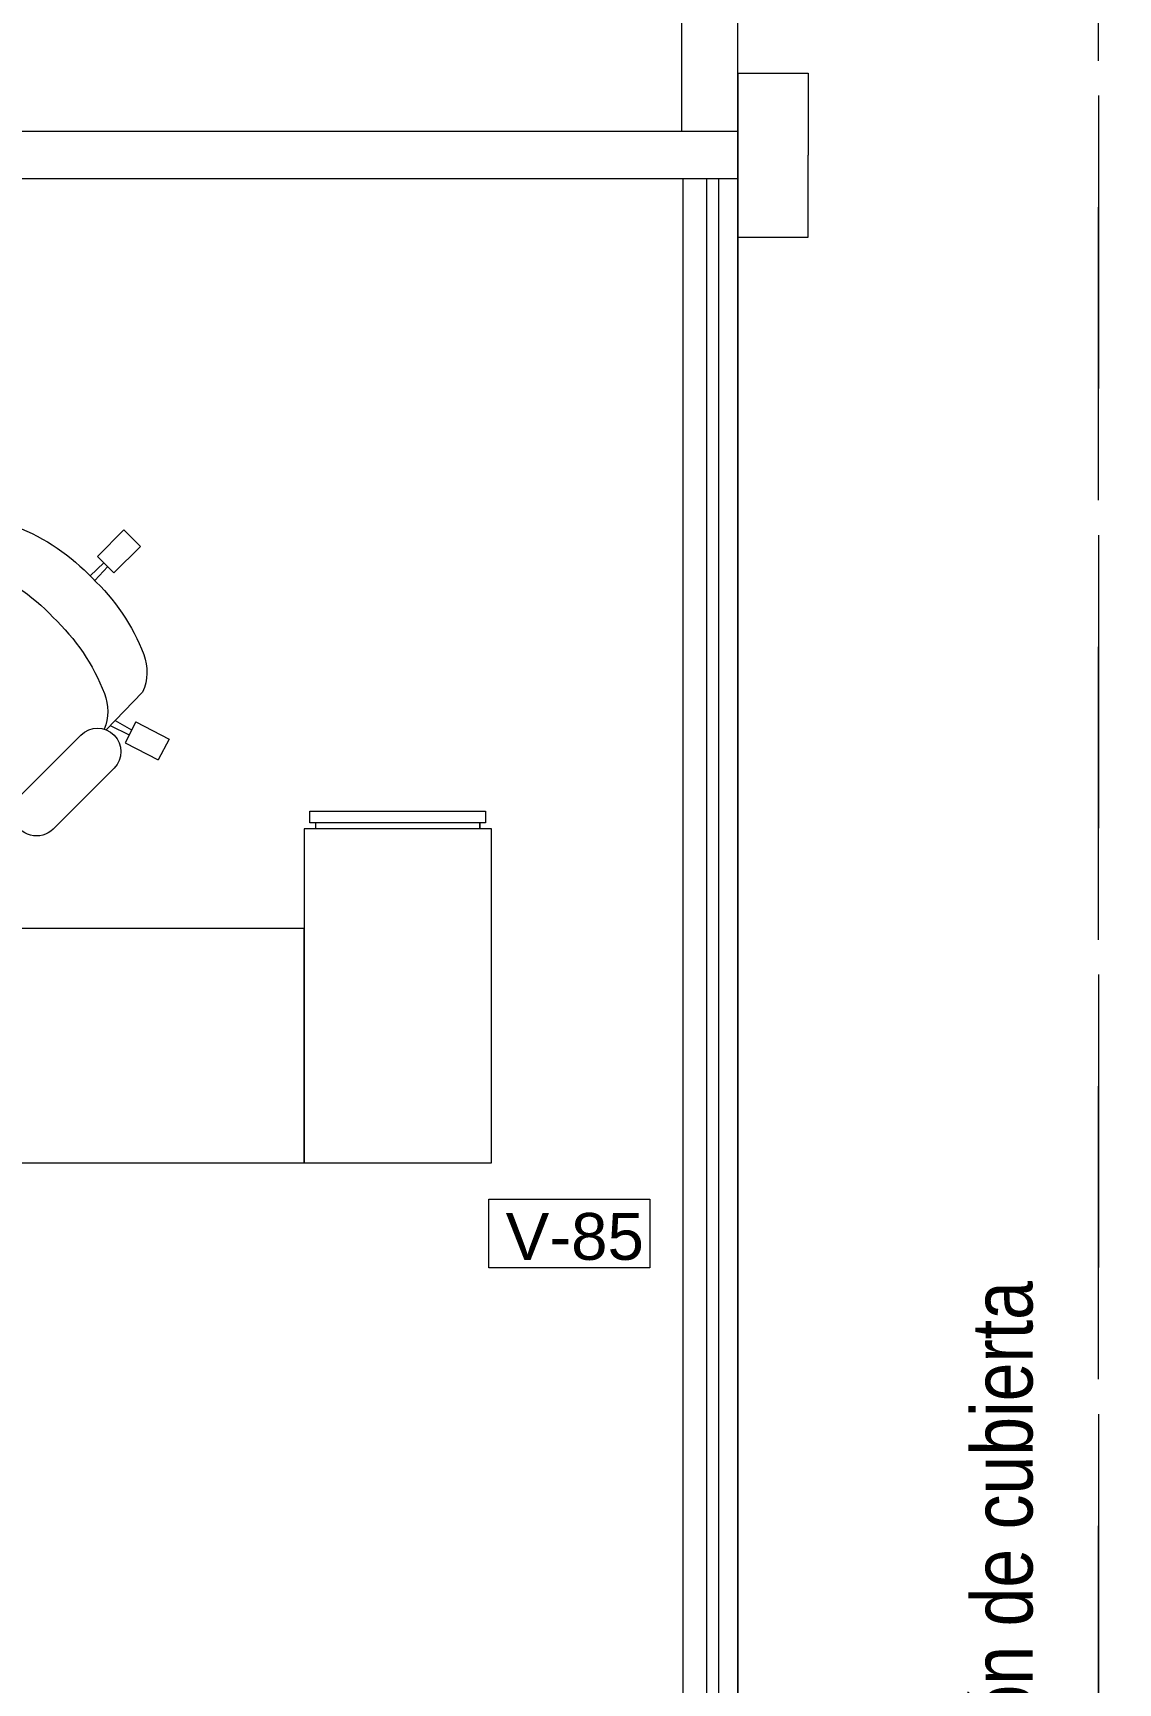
# Model space of a CAD drawing. Header units: inches. Extents: x 140 to 978, y -82 to 38.
# Drawn here: x 884.352 to 886.668, y -5.535 to -2.015 of the extents above; entities that cross this region are included whole.
import ezdxf

# ---------------------------------------------------------------- set-up
doc = ezdxf.new("R2010")
doc.units = ezdxf.units.IN
doc.header["$MEASUREMENT"] = 0
doc.linetypes.add('DASHED2', pattern=[0.375, 0.25, -0.125])
doc.layers.get('0').update_dxf_attribs({"lineweight": 0})
for name, color, linetype, lineweight in [('UNSAAC-COTA', 48, 'Continuous', 0), ('UNSAAC-FACHADA(2DO PLANO)', 7, 'Continuous', 30), ('UNSAAC-LINEA 0.00', 251, 'Continuous', 0), ('UNSAAC-LLAMADOS', 88, 'Continuous', 0), ('UNSAAC-MUEBLE', 254, 'Continuous', 0), ('UNSAAC-MURETE', 146, 'Continuous', 20), ('UNSAAC-PROYECCIONES', 38, 'DASHED2', 0), ('UNSAAC-TEXTOS', 250, 'Continuous', 0), ('UNSAAC-VANOS', 24, 'Continuous', 0), ('UNSAAC-VARIOS', 30, 'Continuous', 0)]:
    doc.layers.add(name, color=color, linetype=linetype, lineweight=lineweight)
doc.styles.add('narrow', font='')
doc.styles.get("Standard").update_dxf_attribs({"font": 'arial.ttf'})
doc.styles.get('narrow').set_extended_font_data('Arial Narrow', italic=True)
doc.dimstyles.new('1EN75', dxfattribs={"dimtxt": 0.15, "dimasz": 0.06, "dimexe": 0.1, "dimexo": 0.15, "dimgap": 0.025, "dimtad": 1, "dimzin": 1, "dimdsep": 46, "dimtxsty": 'narrow', "dimblk": 'DOT', "dimcen": 0.1, "dimclrd": 256, "dimclre": 256, "dimclrt": 256, "dimaunit": 1, "dimadec": 3, "dimazin": 0, "dimtfac": 1, "dimtmove": 2, "dimatfit": 3, "dimldrblk": 'ARCHTICK', "dimfxl": 0.3, "dimfxlon": 1, "dimtolj": 1, "dimtzin": 0, "dimlwd": 0, "dimlwe": 0, "dimarcsym": 0})

# ---------------------------------------------------------------- blocks, each defined once
blk = doc.blocks.new('A$C4BD35AAB')
at = {"layer": 'UNSAAC-MUEBLE'}
for p, q in [((-0.7826487889637974, 1.006224227322491), (-0.912558108353096, 0.8763149079331924)), ((-0.7119381108514062, 0.9355135492100999), (-0.8418474302407049, 0.8056042298208013)), ((-1.252080786910028, 0.8566184559263093), (-1.280260620613717, 0.8277018945491363)), ((-1.242124569037969, 0.8466622380533408), (-1.271777858098631, 0.8192191320340498)), ((-1.293696908881429, 0.8411381828173035), (-1.350265451377709, 0.784569640321024)), ((-1.258341569820459, 0.8057828437558783), (-1.293696908881429, 0.8411381828173035)), ((-1.004103161848434, 0.7447684103935899), (-0.923655407928436, 0.8224622078805623)), ((-0.9325771252765662, 0.8138459064148265), (-0.9127642775879394, 0.7736884049254513)), ((-1.314910112316284, 0.7492143012600536), (-1.350265451377709, 0.784569640321024)), ((-1.258341569820459, 0.8057828437558783), (-1.314910112316284, 0.7492143012600536)), ((-0.9432972534564215, 0.8034927588305436), (-0.9234219157892767, 0.7681810979674992)), ((-0.9407058461379165, 0.7592496716770256), (-0.8962860135643496, 0.7822035052122374)), ((-0.8962860135643496, 0.7822035052122374), (-0.8595598799065556, 0.7111317730964402)), ((-0.9407058461379165, 0.7592496716770256), (-0.9039797124851248, 0.6881779395566809)), ((-0.9039797124851248, 0.6881779395566809), (-0.8595598799065556, 0.7111317730964402))]:
    blk.add_line(p, q, dxfattribs=at)
for points in [[(-1.799999999999727, 2.100000000000364), (0, 2.100000000000364), (0, 0.4000000000000909), (-0.5, 0.4000000000000909), (-0.5, 1.150000000000091), (-0.9499999999998181, 1.600000000000364), (-1.799999999999727, 1.600000000000364)], [(0, 0), (-0.712500000000091, 0), (-0.712500000000091, 0.4000000000000909), (0, 0.4000000000000909)]]:
    blk.add_lwpolyline(points, close=True, dxfattribs=at)
blk.add_lwpolyline([(-0.7124999999973625, 0.375), (-0.7249999999976353, 0.375), (-0.7249999999976353, 0.3875000000002728), (-0.7499999999972715, 0.3875000000002728), (-0.7499999999972715, 0.0124999999998181), (-0.7249999999976353, 0.0124999999998181), (-0.7249999999976353, 0.0249999999996362), (-0.7124999999973625, 0.0249999999996362), (-0.7249999999976353, 0.0249999999996362), (-0.7249999999976353, 0.3750000000004547)], dxfattribs=at)
for centre, radius, start, end in [((-0.8631020196321515, 1.256741220813637), 0.439659325257, 201.0946025227213, 226.9447403645468), ((-0.7472934499019175, 0.9708688882615206), 0.05, 315.0000000000092, 135.0000000000092), ((-0.9468166327797007, 1.173026607666088), 0.439659325257, 201.0946025227213, 226.9447403645468), ((-0.8426302916782333, 1.236269492860174), 0.439659325257, 223.055259635444, 248.9053974772763), ((-0.9263449048257826, 1.152554879712625), 0.439659325257, 223.055259635444, 248.9053974772763), ((-0.8772027692912161, 0.840959568872222), 0.05, 135.0000000000092, 315.0000000000092), ((-0.9634605109977201, 0.9218573899711373), 0.102829792591, 248.6676756327158, 291.9297669602969), ((-1.047175124139812, 0.8381427768285903), 0.102829792591, 248.6676756328851, 294.7630498481121)]:
    blk.add_arc(centre, radius, start, end, dxfattribs=at)
blk = doc.blocks.new('_Dot')
at = {"color": 0, "linetype": 'ByBlock', "lineweight": -2}
blk.add_line((-0.5, 0), (-1, 0), dxfattribs=at)
at = {"color": 0, "linetype": 'ByBlock', "const_width": 0.5}
blk.add_lwpolyline([(-0.25, 0, 1), (0.25, 0, 1)], format="xyb", close=True, dxfattribs=at)
blk = doc.blocks.new('*D252')
at = {"layer": 'Defpoints', "color": 0, "transparency": 16777216}
for p in [(880.3254639167167, 2.469170508310853), (885.7867260582191, -2.115829491694086), (890.5167260582189, -2.115829491694087)]:
    blk.add_point(p, dxfattribs=at)
at = {"layer": 'UNSAAC-COTA', "lineweight": 0, "transparency": 16777216}
for p, q in [((890.2167260582189, 2.46917050831085), (890.6167260582189, 2.46917050831085)), ((890.5167260582189, 2.40917050831085), (890.5167260582189, -2.055829491694087)), ((890.2167260582189, -2.115829491694087), (890.6167260582189, -2.115829491694087))]:
    blk.add_line(p, q, dxfattribs=at)
at = {"layer": 'UNSAAC-COTA', "lineweight": 0, "transparency": 16777216, "xscale": 0.06, "yscale": 0.06, "zscale": 0.06}
for p, rotation in [((890.5167260582189, 2.46917050831085), 90), ((890.5167260582189, -2.115829491694087), 270)]:
    blk.add_blockref('_Dot', p, dxfattribs=dict(at, rotation=rotation))
at = {"layer": 'UNSAAC-COTA', "transparency": 16777216, "insert": (890.4151401100606, 0.1766705083085246), "char_height": 0.15, "attachment_point": 5, "rotation": 90, "style": 'narrow'}
blk.add_mtext('\\A1;4.59', dxfattribs=at)
blk = doc.blocks.new('_ArchTick')
at = {"layer": 'UNSAAC-FACHADA(2DO PLANO)', "color": 0, "const_width": 0.15}
blk.add_lwpolyline([(-0.5, -0.5), (0.5, 0.5)], dxfattribs=at)
blk = doc.blocks.new('*D253')
at = {"layer": 'Defpoints', "color": 0, "transparency": 16777216}
for p in [(885.7867260582193, -2.115829491694086), (885.7867260582193, -6.615829491711025), (890.5167260582191, -6.615829491711027)]:
    blk.add_point(p, dxfattribs=at)
at = {"layer": 'UNSAAC-COTA', "lineweight": 0, "transparency": 16777216}
for p, q in [((890.2167260582191, -2.115829491694087), (890.6167260582191, -2.115829491694087)), ((890.5167260582191, -2.175829491694087), (890.5167260582191, -6.555829491711028)), ((890.2167260582191, -6.615829491711027), (890.6167260582191, -6.615829491711027))]:
    blk.add_line(p, q, dxfattribs=at)
at = {"layer": 'UNSAAC-COTA', "lineweight": 0, "transparency": 16777216, "xscale": 0.06, "yscale": 0.06, "zscale": 0.06}
for p, rotation in [((890.5167260582191, -2.115829491694087), 90), ((890.5167260582191, -6.615829491711027), 270)]:
    blk.add_blockref('_Dot', p, dxfattribs=dict(at, rotation=rotation))
at = {"layer": 'UNSAAC-COTA', "transparency": 16777216, "insert": (890.4151401100609, -4.365829491702414), "char_height": 0.15, "attachment_point": 5, "rotation": 90, "style": 'narrow'}
blk.add_mtext('\\A1;4.50', dxfattribs=at)
blk = doc.blocks.new('*D287')
at = {"layer": 'Defpoints', "color": 0, "transparency": 16777216}
for p in [(881.8182893729336, 2.255473876496353), (885.5624896337026, -2.225063728561167), (888.93928972618, -2.225063728561168)]:
    blk.add_point(p, dxfattribs=at)
at = {"layer": 'UNSAAC-COTA', "lineweight": 0, "transparency": 16777216}
for p, q in [((888.6392897261801, 2.255473876496351), (889.0392897261801, 2.255473876496351)), ((888.93928972618, 2.195473876496351), (888.93928972618, -2.165063728561168)), ((888.6392897261801, -2.225063728561168), (889.0392897261801, -2.225063728561168))]:
    blk.add_line(p, q, dxfattribs=at)
at = {"layer": 'UNSAAC-COTA', "lineweight": 0, "transparency": 16777216, "xscale": 0.06, "yscale": 0.06, "zscale": 0.06}
for p, rotation in [((888.93928972618, 2.255473876496351), 90), ((888.93928972618, -2.225063728561168), 270)]:
    blk.add_blockref('_Dot', p, dxfattribs=dict(at, rotation=rotation))
at = {"layer": 'UNSAAC-COTA', "transparency": 16777216, "insert": (888.8377037780218, 0.0152050739677345), "char_height": 0.15, "attachment_point": 5, "rotation": 90, "style": 'narrow'}
blk.add_mtext('\\A1;4.48', dxfattribs=at)
blk = doc.blocks.new('*D288')
at = {"layer": 'Defpoints', "color": 0, "transparency": 16777216}
for p in [(885.5624896337026, -2.225063728561167), (885.5624896337026, -2.3266637285613), (888.93928972618, -2.326663728561301)]:
    blk.add_point(p, dxfattribs=at)
at = {"layer": 'UNSAAC-COTA', "lineweight": 0, "transparency": 16777216}
for p, q in [((888.93928972618, -2.165063728561168), (888.93928972618, -2.105063728561168)), ((888.6392897261801, -2.225063728561168), (889.0392897261801, -2.225063728561168)), ((888.93928972618, -2.225063728561168), (888.93928972618, -2.326663728561301)), ((888.6392897261801, -2.326663728561301), (889.0392897261801, -2.326663728561301)), ((888.93928972618, -2.386663728561301), (888.93928972618, -2.446663728561301))]:
    blk.add_line(p, q, dxfattribs=at)
at = {"layer": 'UNSAAC-COTA', "lineweight": 0, "transparency": 16777216, "xscale": 0.06, "yscale": 0.06, "zscale": 0.06}
for p, rotation in [((888.93928972618, -2.225063728561168), 270), ((888.93928972618, -2.326663728561301), 90)]:
    blk.add_blockref('_Dot', p, dxfattribs=dict(at, rotation=rotation))
at = {"layer": 'UNSAAC-COTA', "transparency": 16777216, "insert": (889.05995305341, -2.275863728561021), "char_height": 0.15, "attachment_point": 5, "rotation": 90, "style": 'narrow'}
blk.add_mtext('\\A1;0.10', dxfattribs=at)
blk = doc.blocks.new('*D289')
at = {"layer": 'Defpoints', "color": 0, "transparency": 16777216}
for p in [(885.5624896337026, -2.3266637285613), (885.5624896337026, -2.425063728561355), (888.93928972618, -2.425063728561355)]:
    blk.add_point(p, dxfattribs=at)
at = {"layer": 'UNSAAC-COTA', "lineweight": 0, "transparency": 16777216}
for p, q in [((888.93928972618, -2.2666637285613), (888.93928972618, -2.2066637285613)), ((888.6392897261801, -2.326663728561301), (889.0392897261801, -2.326663728561301)), ((888.93928972618, -2.326663728561301), (888.93928972618, -2.425063728561355)), ((888.6392897261801, -2.425063728561355), (889.0392897261801, -2.425063728561356)), ((888.93928972618, -2.485063728561355), (888.93928972618, -2.545063728561356))]:
    blk.add_line(p, q, dxfattribs=at)
at = {"layer": 'UNSAAC-COTA', "lineweight": 0, "transparency": 16777216, "xscale": 0.06, "yscale": 0.06, "zscale": 0.06}
for p, rotation in [((888.93928972618, -2.326663728561301), 270), ((888.93928972618, -2.425063728561355), 90)]:
    blk.add_blockref('_Dot', p, dxfattribs=dict(at, rotation=rotation))
at = {"layer": 'UNSAAC-COTA', "transparency": 16777216, "insert": (889.3065475706549, -2.375863728561185), "char_height": 0.15, "attachment_point": 5, "rotation": 90, "style": 'narrow'}
blk.add_mtext('\\A1;0.10', dxfattribs=at)
blk = doc.blocks.new('*D290')
at = {"layer": 'Defpoints', "color": 0, "transparency": 16777216}
for p in [(885.5624896337026, -2.425063728561355), (885.5624896337026, -2.526663728561346), (888.93928972618, -2.526663728561346)]:
    blk.add_point(p, dxfattribs=at)
at = {"layer": 'UNSAAC-COTA', "lineweight": 0, "transparency": 16777216}
for p, q in [((888.93928972618, -2.365063728561355), (888.93928972618, -2.305063728561355)), ((888.6392897261801, -2.425063728561355), (889.0392897261801, -2.425063728561356)), ((888.93928972618, -2.425063728561355), (888.93928972618, -2.526663728561346)), ((888.6392897261801, -2.526663728561346), (889.0392897261801, -2.526663728561346)), ((888.93928972618, -2.586663728561346), (888.93928972618, -2.646663728561346))]:
    blk.add_line(p, q, dxfattribs=at)
at = {"layer": 'UNSAAC-COTA', "lineweight": 0, "transparency": 16777216, "xscale": 0.06, "yscale": 0.06, "zscale": 0.06}
for p, rotation in [((888.93928972618, -2.425063728561355), 270), ((888.93928972618, -2.526663728561346), 90)]:
    blk.add_blockref('_Dot', p, dxfattribs=dict(at, rotation=rotation))
at = {"layer": 'UNSAAC-COTA', "transparency": 16777216, "insert": (888.7106170369989, -2.475863728561137), "char_height": 0.15, "attachment_point": 5, "rotation": 90, "style": 'narrow'}
blk.add_mtext('\\A1;0.10', dxfattribs=at)
blk = doc.blocks.new('*D291')
at = {"layer": 'Defpoints', "color": 0, "transparency": 16777216}
for p in [(885.5624896337026, -2.526663728561346), (885.5624896337026, -6.575063728561332), (888.93928972618, -6.575063728561333)]:
    blk.add_point(p, dxfattribs=at)
at = {"layer": 'UNSAAC-COTA', "lineweight": 0, "transparency": 16777216}
for p, q in [((888.6392897261801, -2.526663728561346), (889.0392897261801, -2.526663728561346)), ((888.93928972618, -2.586663728561346), (888.93928972618, -6.515063728561334)), ((888.6392897261801, -6.575063728561333), (889.0392897261801, -6.575063728561333))]:
    blk.add_line(p, q, dxfattribs=at)
at = {"layer": 'UNSAAC-COTA', "lineweight": 0, "transparency": 16777216, "xscale": 0.06, "yscale": 0.06, "zscale": 0.06}
for p, rotation in [((888.93928972618, -2.526663728561346), 90), ((888.93928972618, -6.575063728561333), 270)]:
    blk.add_blockref('_Dot', p, dxfattribs=dict(at, rotation=rotation))
at = {"layer": 'UNSAAC-COTA', "transparency": 16777216, "insert": (888.8377037780218, -4.550863728561197), "char_height": 0.15, "attachment_point": 5, "rotation": 90, "style": 'narrow'}
blk.add_mtext('\\A1;4.05', dxfattribs=at)
blk = doc.blocks.new('*D395')
at = {"layer": 'Defpoints', "color": 0, "transparency": 16777216}
for p in [(885.8568666317219, -0.1258637285613418), (885.8568666317219, -2.22506372856148), (887.9943318481, -2.22506372856148)]:
    blk.add_point(p, dxfattribs=at)
at = {"layer": 'UNSAAC-COTA', "lineweight": 0, "transparency": 16777216}
for p, q in [((887.6943318481001, -0.1258637285613423), (888.0943318481001, -0.1258637285613424)), ((887.9943318481, -0.1858637285613424), (887.9943318481, -2.16506372856148)), ((887.6943318481001, -2.22506372856148), (888.0943318481001, -2.22506372856148))]:
    blk.add_line(p, q, dxfattribs=at)
at = {"layer": 'UNSAAC-COTA', "lineweight": 0, "transparency": 16777216, "xscale": 0.06, "yscale": 0.06, "zscale": 0.06}
for p, rotation in [((887.9943318481, -0.1258637285613424), 90), ((887.9943318481, -2.22506372856148), 270)]:
    blk.add_blockref('_Dot', p, dxfattribs=dict(at, rotation=rotation))
at = {"layer": 'UNSAAC-COTA', "transparency": 16777216, "insert": (887.8927458999418, -1.175463728561269), "char_height": 0.15, "attachment_point": 5, "rotation": 90, "style": 'narrow'}
blk.add_mtext('\\A1;2.10', dxfattribs=at)
blk = doc.blocks.new('*D396')
at = {"layer": 'Defpoints', "color": 0, "transparency": 16777216}
for p in [(885.8568666317219, -2.22506372856148), (885.8568666317219, -2.326663728560447), (887.9943318481, -2.326663728560448)]:
    blk.add_point(p, dxfattribs=at)
at = {"layer": 'UNSAAC-COTA', "lineweight": 0, "transparency": 16777216}
for p, q in [((887.9943318481, -2.16506372856148), (887.9943318481, -2.10506372856148)), ((887.6943318481001, -2.22506372856148), (888.0943318481001, -2.22506372856148)), ((887.9943318481, -2.22506372856148), (887.9943318481, -2.326663728560448)), ((887.6943318481001, -2.326663728560448), (888.0943318481001, -2.326663728560448)), ((887.9943318481, -2.386663728560448), (887.9943318481, -2.446663728560448))]:
    blk.add_line(p, q, dxfattribs=at)
at = {"layer": 'UNSAAC-COTA', "lineweight": 0, "transparency": 16777216, "xscale": 0.06, "yscale": 0.06, "zscale": 0.06}
for p, rotation in [((887.9943318481, -2.22506372856148), 270), ((887.9943318481, -2.326663728560448), 90)]:
    blk.add_blockref('_Dot', p, dxfattribs=dict(at, rotation=rotation))
at = {"layer": 'UNSAAC-COTA', "transparency": 16777216, "insert": (888.3615896925749, -2.275863728560821), "char_height": 0.15, "attachment_point": 5, "rotation": 90, "style": 'narrow'}
blk.add_mtext('\\A1;0.10', dxfattribs=at)
blk = doc.blocks.new('*D397')
at = {"layer": 'Defpoints', "color": 0, "transparency": 16777216}
for p in [(885.8568666317219, -2.326663728560447), (885.8568666317219, -6.57506372856065), (887.9943318481, -6.575063728560651)]:
    blk.add_point(p, dxfattribs=at)
at = {"layer": 'UNSAAC-COTA', "lineweight": 0, "transparency": 16777216}
for p, q in [((887.6943318481001, -2.326663728560448), (888.0943318481001, -2.326663728560448)), ((887.9943318481, -2.386663728560448), (887.9943318481, -6.515063728560651)), ((887.6943318481001, -6.575063728560651), (888.0943318481001, -6.575063728560651))]:
    blk.add_line(p, q, dxfattribs=at)
at = {"layer": 'UNSAAC-COTA', "lineweight": 0, "transparency": 16777216, "xscale": 0.06, "yscale": 0.06, "zscale": 0.06}
for p, rotation in [((887.9943318481, -2.326663728560448), 90), ((887.9943318481, -6.575063728560651), 270)]:
    blk.add_blockref('_Dot', p, dxfattribs=dict(at, rotation=rotation))
at = {"layer": 'UNSAAC-COTA', "transparency": 16777216, "insert": (887.8927458999418, -4.450863728560407), "char_height": 0.15, "attachment_point": 5, "rotation": 90, "style": 'narrow'}
blk.add_mtext('\\A1;4.25', dxfattribs=at)

msp = doc.modelspace()

# ---------------------------------------------------------------- linework, layer by layer
at = {"layer": 'UNSAAC-LINEA 0.00', "ltscale": 2.5}
msp.add_lwpolyline([(880.1884643527395, 13.07333627144297), (880.188466462085, 0.454668475431447), (880.1884681387216, -2.225063728669198), (885.8568666317219, -2.22506372856148), (885.8568666317219, -6.676663728561294), (883.9326666317218, -6.676663728561294), (883.9326666317218, -11.48956372856063), (878.3326666317216, -11.48956372856063), (878.3326666317209, -13.27586372856065), (872.6310666317218, -13.27586372856064), (872.6310666317215, -11.48956372856037), (867.1349545232222, -11.48956372856037), (867.1349545232222, -13.27586372856098), (861.4310666317219, -13.27586372856061)], dxfattribs=at)
at = {"layer": 'UNSAAC-MURETE'}
for p, q in [((885.8568666317219, -13.27586372856067), (885.8568666317219, -0.1258637285613418)), ((885.8568666317219, -2.100863728560591), (885.8568666317219, -2.2758637285605907)), ((885.8568666317219, -2.100863728560591), (886.006866631722, -2.100863728560591)), ((886.006866631722, -2.100863728560591), (886.006866631722, -2.2758637285605907)), ((885.8568666317219, -2.450863728560591), (885.8568666317219, -2.2758637285605907)), ((886.006866631722, -2.450863728560591), (886.006866631722, -2.2758637285605907)), ((885.8568666317219, -2.450863728560591), (886.006866631722, -2.450863728560591))]:
    msp.add_line(p, q, dxfattribs=at)
msp.add_lwpolyline([(885.736866631722, -2.225063728561452), (885.736866631722, -0.2458637285613463), (880.7192930385927, -0.2458637285612326), (880.1884665455593, 0.2849627644721409)], dxfattribs=at)
at = {"layer": 'UNSAAC-PROYECCIONES', "ltscale": 2.5}
msp.add_lwpolyline([(880.1884643527395, 13.07333627144297), (880.188466462085, 0.454668475431447), (880.1884681387216, -2.225063728669198), (885.8568666317219, -2.22506372856148), (885.8568666317219, -6.676663728561294), (883.9326666317218, -6.676663728561294), (883.9326666317218, -11.48956372856063), (878.3326666317216, -11.48956372856063), (878.3326666317209, -13.27586372856065), (872.6310666317218, -13.27586372856064), (872.6310666317215, -11.48956372856037), (867.1349545232222, -11.48956372856037), (867.1349545232222, -13.27586372856098), (861.4310666317219, -13.27586372856061)], dxfattribs=at)
msp.add_lwpolyline([(880.6884671336907, 2.3557705083162), (880.688468016468, -1.211357287955591), (886.6266643794069, -1.211356008902571), (886.6266643796552, -14.26215625637739), (849.002685763677, -14.26215625637742), (849.002685763677, -7.650504161466536), (847.0682754678232, -7.650504161466536), (847.0682754678232, -2.875063728561436), (847.0682754678232, -7.650504161466536), (849.002685763677, -7.650504161466536), (849.002685763677, -14.26215625637742), (886.6266643796552, -14.26215625637739), (886.6266643794069, -1.211356008902571), (880.688468016468, -1.211357287955591)], close=True, dxfattribs=at)
at = {"layer": 'UNSAAC-TEXTOS'}
msp.add_lwpolyline([(885.325241179343, -4.503100577958937), (885.6688364792128, -4.503100577958937), (885.6688364792128, -4.64915805145454), (885.325241179343, -4.64915805145454)], close=True, dxfattribs=at)
at = {"layer": 'UNSAAC-VANOS'}
for p, q in [((885.7897587032792, -2.326663728560476), (885.7897587032805, -6.575063728560991)), ((885.8155940851236, -2.326663728560476), (885.815594085125, -6.575063728560991))]:
    msp.add_line(p, q, dxfattribs=at)
at = {"layer": 'UNSAAC-VARIOS'}
for p, q in [((883.932666631722, -2.225063728561167), (885.8568666317219, -2.22506372856148)), ((885.8568666317219, -2.326663728560447), (883.932666631722, -2.32666372856113)), ((885.7394909895427, -2.326663728560192), (885.739490989544, -6.575063728560679))]:
    msp.add_line(p, q, dxfattribs=at)

# ---------------------------------------------------------------- block references
at = {"layer": 'UNSAAC-MUEBLE', "xscale": -1, "rotation": 90}
msp.add_blockref('A$C4BD35AAB', (885.3309036634723, -4.42544940420251), dxfattribs=at)

# ---------------------------------------------------------------- texts
at = {"layer": 'UNSAAC-LLAMADOS', "insert": (886.3556177656566, -6.485789435102291), "char_height": 0.13, "width": 2.083572171249768, "attachment_point": 1, "rotation": 90, "style": 'narrow'}
msp.add_mtext('\\pi0.29327;{\\fArial Narrow|b0|i0|c0|p34;Proyección de cubierta}', dxfattribs=at)
at = {"layer": 'UNSAAC-TEXTOS', "insert": (885.3611085462828, -4.532395532571789), "char_height": 0.1, "attachment_point": 1}
msp.add_mtext_dynamic_manual_height_columns('{\\f@Arial Unicode MS|b0|i0|c0|p34;V-}85', width=0.2, gutter_width=1, heights=[0], dxfattribs=at)

# ---------------------------------------------------------------- dimensions: what is measured, and where the dimension line sits
at = {"layer": 'UNSAAC-COTA'}
for base, p1, p2, picture, middle in [((890.5167260582189, -2.115829491694087), (880.3254639167167, 2.469170508310853), (885.7867260582191, -2.115829491694086), '*D252', (890.4151401100606, 0.1766705083085246)), ((888.93928972618, -2.225063728561168), (881.8182893729336, 2.255473876496353), (885.5624896337026, -2.225063728561167), '*D287', (888.8377037780218, 0.0152050739677345)), ((887.9943318481, -2.22506372856148), (885.8568666317219, -0.1258637285613418), (885.8568666317219, -2.22506372856148), '*D395', (887.8927458999418, -1.175463728561269)), ((890.5167260582191, -6.615829491711027), (885.7867260582193, -2.115829491694086), (885.7867260582193, -6.615829491711025), '*D253', (890.4151401100609, -4.365829491702414)), ((887.9943318481, -2.326663728560448), (885.8568666317219, -2.22506372856148), (885.8568666317219, -2.326663728560447), '*D396', (888.3615896925749, -2.275863728560821)), ((888.93928972618, -2.425063728561355), (885.5624896337026, -2.3266637285613), (885.5624896337026, -2.425063728561355), '*D289', (889.3065475706549, -2.375863728561185)), ((887.9943318481, -6.575063728560651), (885.8568666317219, -2.326663728560447), (885.8568666317219, -6.57506372856065), '*D397', (887.8927458999418, -4.450863728560407)), ((888.93928972618, -6.575063728561333), (885.5624896337026, -2.526663728561346), (885.5624896337026, -6.575063728561332), '*D291', (888.8377037780218, -4.550863728561197))]:
    dim = msp.add_linear_dim(base=base, p1=p1, p2=p2, angle=90, dimstyle='1EN75', dxfattribs=at)
    dim.commit()
    dim.dimension.update_dxf_attribs({"geometry": picture, "text_midpoint": middle})
for base, p1, p2, picture, middle in [((888.93928972618, -2.326663728561301), (885.5624896337026, -2.225063728561167), (885.5624896337026, -2.3266637285613), '*D288', (889.05995305341, -2.275863728561021)), ((888.93928972618, -2.526663728561346), (885.5624896337026, -2.425063728561355), (885.5624896337026, -2.526663728561346), '*D290', (888.7106170369989, -2.475863728561137))]:
    dim = msp.add_linear_dim(base=base, p1=p1, p2=p2, angle=90, dimstyle='1EN75', dxfattribs=at)
    dim.commit()
    dim.dimension.update_dxf_attribs({"geometry": picture, "text_midpoint": middle, "dimtype": 160})

doc.saveas('drawing.dxf')
